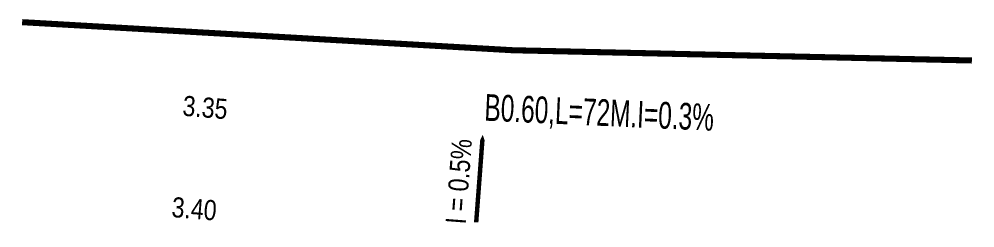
# Model space of a CAD drawing. Header units: metres. Extents: x 563124 to 573994, y 2062953 to 2068466.
# Drawn here: x 573921.9 to 573993.6, y 2065443.2 to 2065458.9 of the extents above; entities that cross this region are included whole.
import ezdxf
from ezdxf.enums import TextEntityAlignment as Align

# ---------------------------------------------------------------- set-up
doc = ezdxf.new("R2010")
doc.units = ezdxf.units.M
doc.linetypes.add('DASHED2', pattern=[0.375, 0.25, -0.125])
for name, color, linetype in [('do doc SN', 3, 'CONTINUOUS'), ('quy hoach', 251, 'DASHED2'), ('thoatnuoc', 3, 'CONTINUOUS')]:
    doc.layers.add(name, color=color, linetype=linetype)
doc.styles.add('IN', font='VHARIALN.ttf')
doc.styles.add('text', font='VHARIALN.ttf')
doc.linetypes.add('TN_WATER_SUPPLY', pattern='A,0.5,-0.2,["TN",Standard,S=0.1,R=0,X=-0.1,Y=-0.05],-0.2', length=0.9)

msp = doc.modelspace()

# ---------------------------------------------------------------- linework, layer by layer
at = {"layer": 'do doc SN', "color": 7}
msp.add_lwpolyline([(573956.203, 2065443.635, 0.332, 0.332, 0), (573956.624, 2065449.21, 0.83, 0, 0), (573956.698, 2065450.186, 0, 0, 0)], format="xyseb", dxfattribs=at)
at = {"layer": 'thoatnuoc', "linetype": 'TN_WATER_SUPPLY', "ltscale": 8, "const_width": 0.455}
msp.add_lwpolyline([(573922.148, 2065458.633), (573958.953, 2065456.529), (573993.379, 2065455.762)], dxfattribs=at)

# ---------------------------------------------------------------- texts
at = {"layer": 'do doc SN', "color": 7, "style": 'IN'}
for s, rotation, p in [('3.35', 355.39046, (573934.137, 2065451.628)), ('i = 0.5%%%', 85.68252, (573955.408, 2065443.456)), ('3.40', 355.39046, (573933.318, 2065444.035))]:
    msp.add_text(s, height=1.5091, rotation=rotation, dxfattribs=at).set_placement(p)
at = {"layer": 'quy hoach', "color": 7, "ltscale": 75, "style": 'text', "width": 0.8}
msp.add_text('B0.60,l=72m.i=0.3%%%', height=2, rotation=357.45187, dxfattribs=at).set_placement((573956.832, 2065452.254), align=Align.MIDDLE_LEFT)

doc.saveas('drawing.dxf')
